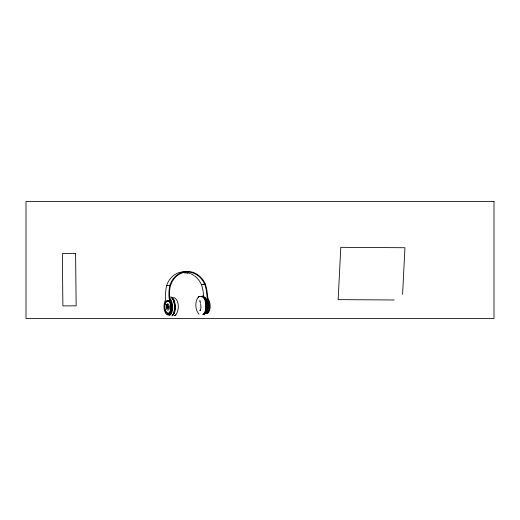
<?xml version="1.0" encoding="UTF-8"?>
<svg xmlns="http://www.w3.org/2000/svg" width="520" height="520" viewBox="0 0 520 520"><rect width="100%" height="100%" fill="white"/><g stroke="black" fill="none" stroke-linecap="round" stroke-linejoin="round"><path stroke-width="0.78" d="M205.849 306.767L205.68 303.505A11.934 5.831 88.1 0 0 204.51 299.072L202.839 296.901A6.474 3.166 88.1 0 0 201.851 296.692M402.584 294.398L404.944 247.734L340.788 247.332L338.15 299.631L394.179 299.981M175.786 314.958C179.355 310.329 179.634 299.78 173.478 297.284M198.308 297.089C194.701 301.724 195.072 309.861 198.991 314.223M200.883 308.094L200.363 310.264M208.169 299.956A7.365 3.601 88.1 0 1 206.869 295.165A36.842 32.123 83.7 0 0 204.99 284.863L202.787 280.651L200.285 277.622A21.58 18.811 83.7 0 0 174.272 278.48L172.088 281.664L170.326 286.013A36.842 32.123 83.7 0 0 169.507 296.4A7.365 3.601 88.1 0 0 170.807 301.19M173.758 313.749L174.044 312.891A12.831 6.273 88.1 0 0 174.805 307.899L174.623 304.395A12.831 6.273 88.1 0 0 173.362 299.631M173.459 313.931L174.057 312.436A11.934 5.831 88.1 0 0 174.766 307.801M173.394 314.496L174.291 312.429A11.934 5.831 88.1 0 0 174.993 307.794L174.824 304.531A11.934 5.831 88.1 0 0 173.654 300.099M173.686 313.924L172.51 315.588A6.962 3.4 88.1 0 1 172.003 315.9M166.907 304.421L167.453 303.966A3.146 1.534 88.1 0 1 169.332 307.704A3.146 1.534 88.1 0 1 167.011 309.647A3.146 1.534 88.1 0 1 166.907 304.421L167.05 307.138A1.573 0.767 88.1 0 0 168.025 308.588A1.573 0.767 88.1 0 0 168.506 306.442A1.573 0.767 88.1 0 0 167.362 305.74L167.258 304.07M173.297 314.502L172.861 314.938A6.474 3.166 88.1 0 1 172.393 315.231M204.62 314.522L206.154 311.825A12.831 6.273 88.1 0 0 206.915 306.833L206.733 303.329A12.831 6.273 88.1 0 0 205.472 298.565L203.684 296.225A6.962 3.4 88.1 0 0 201.584 296.459M198.582 296.92L199.446 296.536M174.649 315.503L175.513 315.127M198.114 297.206L198.783 296.79M175.305 315.25L175.981 314.834M194.643 275.971A21.58 18.811 83.7 0 1 196.969 277.986L199.472 281.008L201.435 284.512A1.989 0.429 -29.4 0 0 201.702 284.707L203.743 284.486A1.989 0.429 -29.4 0 0 204.756 284.147L205.264 283.946A36.842 32.123 83.7 0 1 207.441 295.146A7.365 3.601 88.1 0 0 208.741 299.936A7.859 3.842 88.1 0 1 209.839 309.342A7.859 3.842 88.1 0 1 205.719 313.463M204.756 284.147L201.435 284.512L201.675 285.226A36.842 32.123 83.7 0 1 203.554 295.529A7.365 3.601 88.1 0 1 203.561 295.984M199.732 296.459L200.681 296.342M174.363 315.582L174.876 315.445M199.219 296.601L199.966 296.394M168.337 313.43A6.552 3.198 88.1 0 0 169.175 313.56L169.221 313.56A1.97 1.716 -88.6 0 1 169.208 313.8M184.256 272.883L187.759 273.15M200.343 301.008L199.622 300.749L200.746 303.355M170.3 285.584A1.989 0.539 23.9 0 0 170.482 285.285L166.641 285.48A36.842 32.123 83.7 0 0 165.62 296.784A7.365 3.601 88.1 0 1 164.821 301.802A7.859 3.842 88.1 0 0 165.392 312.897A7.859 3.842 88.1 0 0 170.8 312.306A7.859 3.842 88.1 0 0 170.235 301.21A7.365 3.601 88.1 0 1 168.935 296.419A36.842 32.123 83.7 0 1 169.956 285.116A22.198 19.351 83.7 0 1 186.94 271.453A22.198 19.351 83.7 0 1 205.264 283.946M167.167 285.649L166.641 285.48A22.198 19.351 83.7 0 1 185.107 271.83M205.14 297.382L205.55 297.674A5.369 2.626 88.1 0 1 206.596 299.28A11.563 5.649 88.1 0 1 207.721 303.57L207.877 306.625A11.563 5.649 88.1 0 1 207.201 311.11A5.369 2.626 88.1 0 1 206.336 312.93M171.983 297.928L172.906 298.747M171.756 297.934L172.679 298.753M169.826 298.552L170.242 298.844A5.369 2.626 88.1 0 1 171.281 300.456A11.563 5.649 88.1 0 1 172.412 304.74L172.569 307.794A11.563 5.649 88.1 0 1 171.893 312.28A5.369 2.626 88.1 0 1 171.022 314.1L170.644 314.476A5.61 2.743 88.1 0 1 168.955 314.665L168.545 314.373M169.422 314.932L169.897 315.452M173.31 299.364L171.567 297.291A6.962 3.4 88.1 0 0 169.975 297.213M173.999 300.086L172.328 297.914A6.474 3.166 88.1 0 0 171.834 297.733M172.991 298.838L173.654 300.099M173.076 299.37L173.427 300.105A11.934 5.831 88.1 0 1 174.597 304.538L174.701 305.344M172.848 299.377L173.199 300.111M174.473 305.351L174.531 307.808A11.934 5.831 88.1 0 1 174.486 308.62M174.817 306.137L174.824 307.021M205.959 313.307A5.61 2.743 88.1 0 1 205.55 313.56M203.327 314.32A6.474 3.166 88.1 0 0 204.289 313.898L205.712 311.389A11.934 5.831 88.1 0 0 206.421 306.748L206.252 303.485A11.934 5.831 88.1 0 0 205.082 299.052L203.411 296.881A6.474 3.166 88.1 0 0 201.929 296.81M203.099 314.327A6.474 3.166 88.1 0 0 204.061 313.905L205.484 311.396A11.934 5.831 88.1 0 0 206.193 306.755L206.024 303.492A11.934 5.831 88.1 0 0 204.854 299.065L203.183 296.887A6.474 3.166 88.1 0 0 202.189 296.68M203.554 314.314A6.474 3.166 88.1 0 0 204.516 313.892L205.946 311.376A11.934 5.831 88.1 0 0 206.648 306.742L206.479 303.478A11.934 5.831 88.1 0 0 205.309 299.046L203.639 296.875A6.474 3.166 88.1 0 0 202.156 296.797M206.785 300.632A6.285 3.075 88.1 0 1 206.648 311.486M207.227 302.068A5.765 2.815 88.1 0 1 207.811 304.031M207.76 308.425A5.765 2.815 88.1 0 1 207.369 309.667M205.849 306.767A11.934 5.831 88.1 0 1 205.14 311.402L203.717 313.918A6.474 3.166 88.1 0 1 202.755 314.34M201.025 307.671A8.106 3.958 88.1 0 1 200.831 306.605L200.733 304.759A8.106 3.958 88.1 0 1 200.766 304.207M207.428 300.397A6.552 3.198 88.1 0 1 207.766 300.924M208.078 301.542A6.552 3.198 88.1 0 1 208.344 302.224M208.826 307.976A6.552 3.198 88.1 0 1 208.683 308.763M208.24 310.173A6.552 3.198 88.1 0 1 207.961 310.772M207.636 311.285A6.552 3.198 88.1 0 1 207.279 311.701M207.317 298.792A7.859 3.842 88.1 0 1 209.502 307.925A7.859 3.842 88.1 0 1 205.654 313.632M206.967 300.411A6.552 3.198 88.1 0 1 206.823 311.721M172.633 314.945A6.474 3.166 88.1 0 1 172.166 315.237M174.174 310.973A11.934 5.831 88.1 0 1 174.011 311.721M173.453 300.788A11.934 5.831 88.1 0 1 173.686 301.49M173.894 302.224A11.934 5.831 88.1 0 1 174.239 303.752M167.486 301.346A6.285 3.075 88.1 0 1 167.85 301.041M171.828 305.071A6.285 3.075 88.1 0 1 171.906 309.108M171.581 310.57A6.285 3.075 88.1 0 1 171.347 311.22M169.28 313.293A6.285 3.075 88.1 0 1 168.877 313.287M173.999 300.086A11.934 5.831 88.1 0 1 175.169 304.519L175.331 307.781A11.934 5.831 88.1 0 1 174.629 312.416L173.206 314.925A6.474 3.166 88.1 0 1 172.244 315.354M170.482 285.285A1.97 0.351 12.4 0 1 170.294 285.493M167.882 313.443A6.552 3.198 88.1 0 1 166.368 311.909M165.451 304.07A6.552 3.198 88.1 0 1 165.646 303.336M165.893 302.659A6.552 3.198 88.1 0 1 166.498 301.548M166.855 301.132A6.552 3.198 88.1 0 1 167.635 300.599M168.044 300.502A6.552 3.198 88.1 0 1 168.883 300.632M170.06 301.639A6.552 3.198 88.1 0 1 170.404 302.166M170.879 311.415A6.552 3.198 88.1 0 1 170.593 312.013M170.268 312.526A6.552 3.198 88.1 0 1 169.533 313.261M169.13 313.476A6.552 3.198 88.1 0 1 168.298 313.567M167.785 314.724A7.859 3.842 88.1 0 1 167.291 314.444M169.949 300.034A7.859 3.842 88.1 0 1 172.139 309.159A7.859 3.842 88.1 0 1 168.285 314.873M169.136 313.573A1.97 1.71 76.2 0 1 169.136 313.807M169.039 314.379A1.97 1.71 76.2 0 1 168.786 314.886A1.97 1.716 -88.6 0 0 169.072 314.379M165.653 301.067A7.365 3.601 88.1 0 1 165.529 301.438M167.31 301.113A6.552 3.198 88.1 0 1 167.694 300.794M168.506 300.482A6.552 3.198 88.1 0 1 168.922 300.495M171.438 303.453A6.552 3.198 88.1 0 1 171.659 304.2M171.834 304.993A6.552 3.198 88.1 0 1 171.919 309.199M171.574 310.726A6.552 3.198 88.1 0 1 171.333 311.396M187.239 272.714A21.58 18.811 83.7 0 1 190.053 273.488M190.743 273.754A21.58 18.811 83.7 0 1 194.025 275.535M200.304 310.271L199.953 310.492L200.304 310.271M75.602 253.533L62.348 253.604L62.894 305.909L76.148 305.844L75.602 253.533M494 201.487L26 201.487L26 318.513L494 318.513L494 201.487M205.875 313.267A1.97 1.71 76.2 0 0 206.154 313.644A1.97 1.716 -88.6 0 1 205.9 313.261M165.185 303.498A6.285 3.075 88.1 0 0 167.733 313.32A6.285 3.075 88.1 0 0 170.514 304.343A6.285 3.075 88.1 0 0 165.185 303.498M167.472 306.599A0.812 0.397 88.1 0 0 167.804 307.866A0.812 0.397 88.1 0 0 168.161 306.703A0.812 0.397 88.1 0 0 167.472 306.599M165.081 303.355A6.552 3.198 88.1 0 0 167.726 313.586A6.552 3.198 88.1 0 0 170.631 304.233A6.552 3.198 88.1 0 0 165.081 303.355"/></g></svg>
